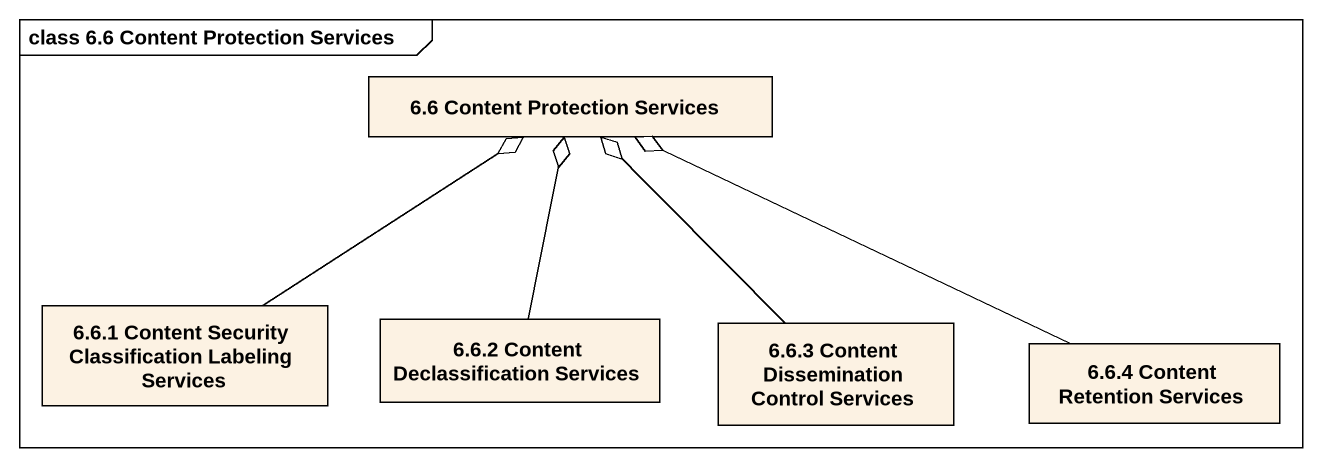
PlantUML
@startuml
mainframe class 6.6 Content Protection Services
hide circle
hide empty members
class "6.6 Content Protection Services" as c6_6_Content_Protection
class "6.6.1 Content Security Classification Labeling Services" as c6_6_1_Content_Security
class "6.6.2 Content Declassification Services" as c6_6_2_Content
class "6.6.3 Content Dissemination Control Services" as c6_6_3_Content_Dissemination
class "6.6.4 Content Retention Services" as c6_6_4_Content_Retention
c6_6_1_Content_Security -up-o c6_6_Content_Protection
c6_6_2_Content -up-o c6_6_Content_Protection
c6_6_3_Content_Dissemination -up-o c6_6_Content_Protection
c6_6_4_Content_Retention -left-o c6_6_Content_Protection
@enduml
